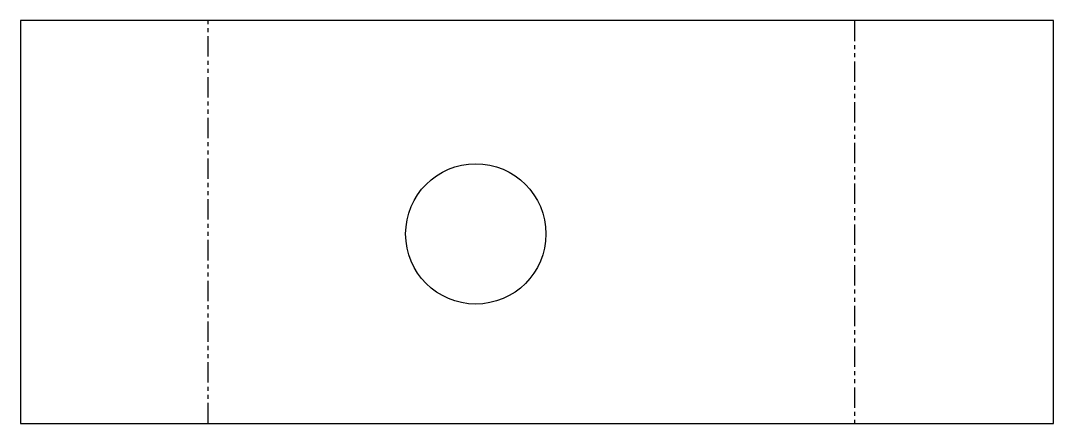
# Model space of a CAD drawing. Header units: millimetres. Extents: x -38 to 123, y 0 to 63.
import ezdxf

# ---------------------------------------------------------------- set-up
doc = ezdxf.new("R2010")
doc.units = ezdxf.units.MM
doc.linetypes.add('PHANTOM', pattern=[6.35, 3.175, -0.635, 0.635, -0.635, 0.635, -0.635])
doc.layers.add('BEND', color=7, linetype='Continuous')
doc.layers.add('CUT', color=7, linetype='Continuous')

msp = doc.modelspace()

# ---------------------------------------------------------------- linework, layer by layer
at = {"layer": 'BEND', "color": 3, "linetype": 'PHANTOM'}
for p, q in [((-8.84, 0), (-8.84, 62.76)), ((91.86, 62.76), (91.86, 0))]:
    msp.add_line(p, q, dxfattribs=at)
at = {"layer": 'CUT'}
for p, q in [((-38.03, 62.76), (-38.03, 0)), ((122.86, 62.76), (-38.03, 62.76)), ((122.86, 0), (122.86, 62.76)), ((-38.03, 0), (122.86, 0))]:
    msp.add_line(p, q, dxfattribs=at)
msp.add_circle((32.88, 29.52), 10.93, dxfattribs=at)

doc.saveas('drawing.dxf')
